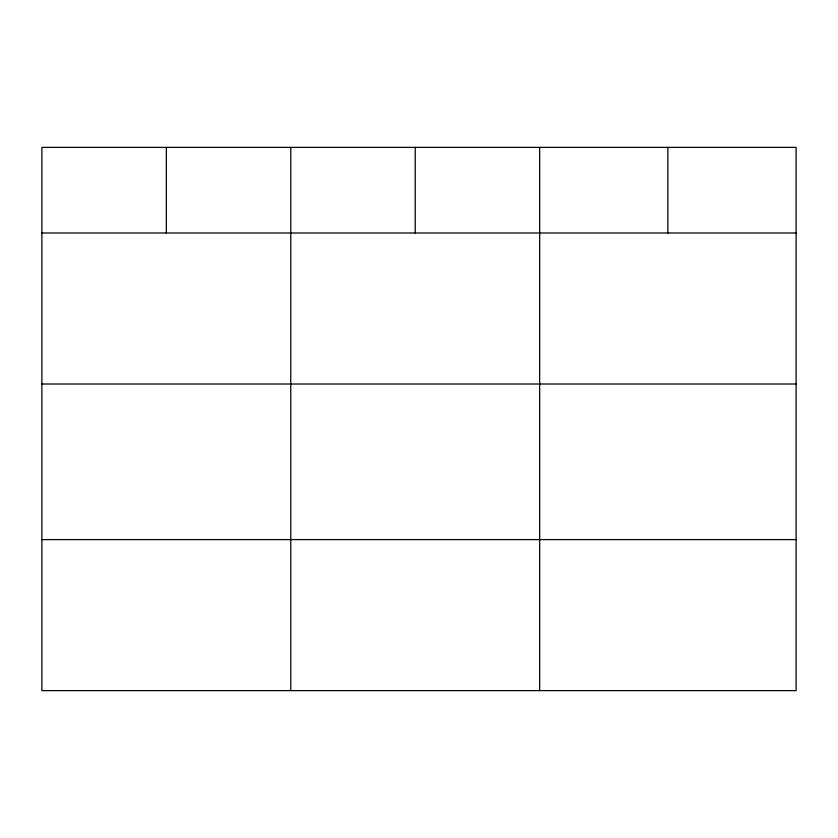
<?xml version="1.0" encoding="UTF-8"?>
<svg xmlns="http://www.w3.org/2000/svg" width="838" height="838" viewBox="0 0 838 838"><rect width="100%" height="100%" fill="white"/><g stroke="black" fill="none" stroke-linecap="round" stroke-linejoin="round"><path stroke-width="1.26" d="M796.1 384.014L796.1 147.383L41.9 147.383L41.9 690.617L796.1 690.617L796.1 384.014L41.9 384.014M41.9 232.995L796.1 232.995M41.9 539.599L796.1 539.599M667.886 147.383L667.886 232.995M539.672 147.383L539.672 690.617M415.229 147.383L415.229 232.995M290.786 147.383L290.786 690.617M166.343 147.383L166.343 232.995"/></g></svg>
